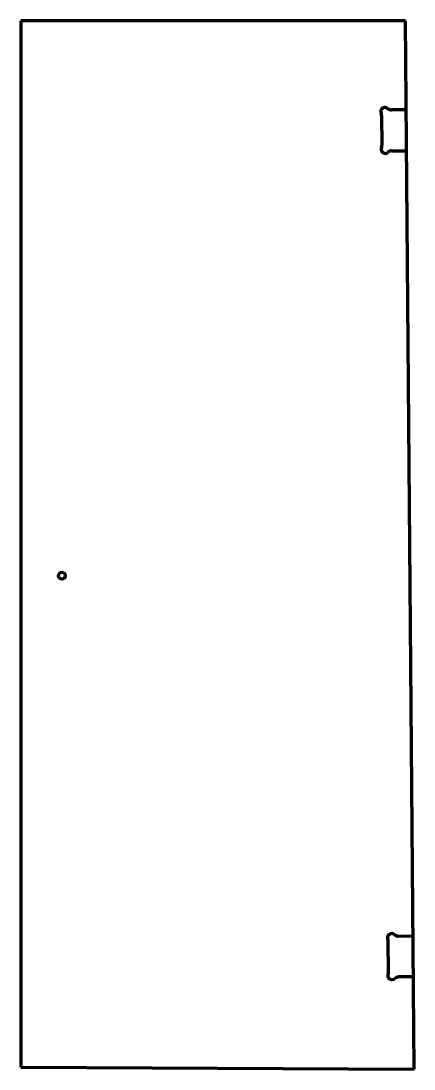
# Model space of a CAD drawing. Header units: inches. Extents: x 0 to 28.8, y 0 to 76.8.
import ezdxf

# ---------------------------------------------------------------- set-up
doc = ezdxf.new("R2010")
doc.units = ezdxf.units.IN
doc.header["$MEASUREMENT"] = 0
doc.layers.add('1', color=7, linetype='Continuous')

msp = doc.modelspace()

# ---------------------------------------------------------------- linework, layer by layer
at = {"color": 7, "lineweight": 90}
for p, q in [((0, 76.75), (0, 0.125)), ((28.188, 76.75), (0, 76.75)), ((28.812, 0), (28.188, 76.75)), ((0, 0.125), (28.812, 0))]:
    msp.add_line(p, q, dxfattribs=at)
at = {"layer": '1', "color": 7, "lineweight": 90}
for p, q in [((28.24, 70.25), (27.15, 70.241)), ((26.431, 69.824), (26.449, 67.647)), ((27.174, 67.241), (28.265, 67.25)), ((26.942, 7.147), (26.924, 9.324)), ((27.643, 9.741), (28.733, 9.75)), ((28.758, 6.75), (27.667, 6.741))]:
    msp.add_line(p, q, dxfattribs=at)
at = {"layer": '1', "color": 1, "lineweight": 90}
msp.add_circle((3, 36.125), 0.25, dxfattribs=at)
at = {"layer": '1', "color": 7, "lineweight": 90}
for centre, radius, start, end in [((26.679, 70.112), 0.312, 47.12481, 205.08655), ((26.056, 69.821), 0.375, 0.46657, 25.08655), ((27.147, 70.616), 0.375, 227.12481, 270.46657), ((26.074, 67.644), 0.375, 335.84659, 360.46657), ((26.701, 67.362), 0.312, 155.84659, 313.80833), ((27.177, 66.866), 0.375, 90.46657, 133.80833), ((27.172, 9.612), 0.312, 47.12481, 205.08655), ((26.549, 9.321), 0.375, 0.46657, 25.08655), ((27.639, 10.116), 0.375, 227.12481, 270.46657), ((27.194, 6.862), 0.312, 155.84659, 313.80833), ((26.567, 7.144), 0.375, 335.84659, 360.46657), ((27.67, 6.366), 0.375, 90.46657, 133.80833)]:
    msp.add_arc(centre, radius, start, end, dxfattribs=at)

doc.saveas('drawing.dxf')
